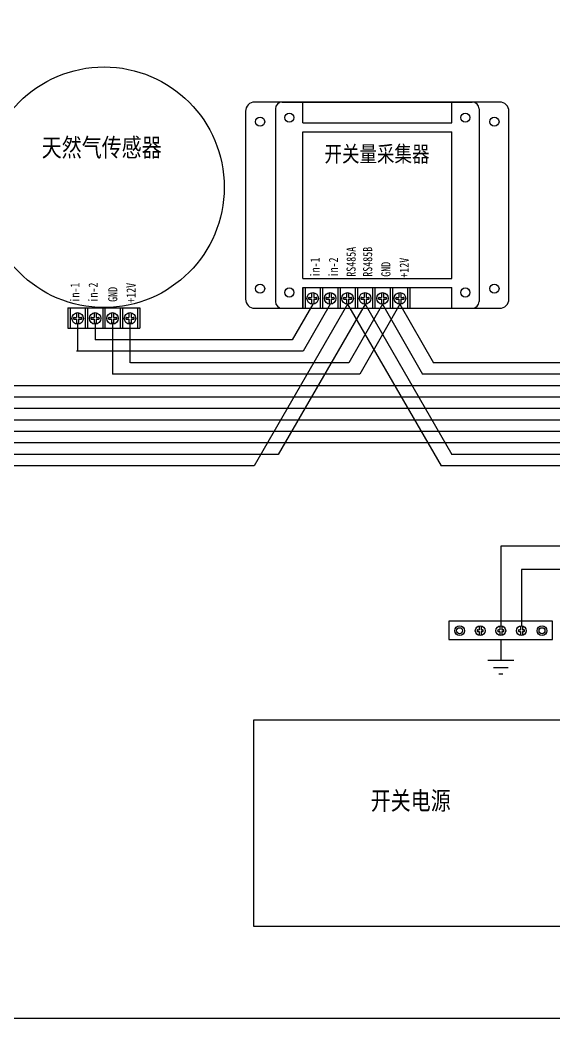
# Model space of a CAD drawing. Extents: x 1266371 to 2543862, y 307832 to 617203.
# Drawn here: x 1270801.6 to 1271034.9, y 308114.1 to 308549.7 of the extents above; entities that cross this region are included whole.
import ezdxf
from ezdxf.enums import TextEntityAlignment as Align

# ---------------------------------------------------------------- set-up
doc = ezdxf.new("R2010")
doc.units = 0
doc.header["$LTSCALE"] = 1000
doc.header["$MEASUREMENT"] = 0
doc.layers.get('0').update_dxf_attribs({"linetype": 'CONTINUOUS'})
doc.styles.add('-宋体', font='', dxfattribs={"width": 0.8})
doc.styles.get('-宋体').set_extended_font_data('SimSun')

msp = doc.modelspace()

# ---------------------------------------------------------------- linework, layer by layer
for p, q in [((1270916.17, 308513.84), (1270999.17, 308513.84)), ((1270925.17, 308504.84), (1270925.17, 308513.83)), ((1270990.17, 308504.84), (1270990.17, 308513.84)), ((1270913.17, 308510.84), (1270913.17, 308458.36)), ((1271002.17, 308510.84), (1271002.17, 308451.83)), ((1270925.17, 308504.84), (1270990.17, 308504.84)), ((1270925.17, 308436.84), (1270925.17, 308500.84)), ((1270925.17, 308500.84), (1270990.17, 308500.84)), ((1270990.17, 308436.84), (1270990.17, 308500.84)), ((1270913.17, 308485.86), (1270913.17, 308426.84)), ((1271002.17, 308485.44), (1271002.17, 308426.84)), ((1270925.17, 308436.84), (1270990.17, 308436.84)), ((1270925.17, 308423.83), (1270925.17, 308432.84)), ((1270925.17, 308432.84), (1270990.17, 308432.84)), ((1270925.17, 308432.84), (1270971.89, 308432.84)), ((1270925.17, 308432.84), (1270925.17, 308423.84)), ((1270925.17, 308432.84), (1270971.89, 308432.84)), ((1270925.17, 308432.84), (1270925.17, 308423.84)), ((1270926.17, 308432.84), (1270926.17, 308423.84)), ((1270926.17, 308432.84), (1270926.17, 308423.84)), ((1270929.03, 308430.63), (1270929.03, 308428.55)), ((1270929.03, 308430.63), (1270929.03, 308428.55)), ((1270929.93, 308430.63), (1270929.93, 308428.55)), ((1270929.93, 308430.63), (1270929.93, 308428.55)), ((1270932.79, 308432.84), (1270932.79, 308423.84)), ((1270932.79, 308432.84), (1270932.79, 308423.84)), ((1270933.79, 308432.84), (1270933.79, 308423.84)), ((1270933.79, 308432.84), (1270933.79, 308423.84)), ((1270936.65, 308430.63), (1270936.65, 308428.55)), ((1270936.65, 308430.63), (1270936.65, 308428.55)), ((1270937.55, 308430.63), (1270937.55, 308428.55)), ((1270937.55, 308430.63), (1270937.55, 308428.55)), ((1270940.41, 308432.84), (1270940.41, 308423.84)), ((1270940.41, 308432.84), (1270940.41, 308423.84)), ((1270941.41, 308432.84), (1270941.41, 308423.84)), ((1270941.41, 308432.84), (1270941.41, 308423.84)), ((1270944.27, 308430.63), (1270944.27, 308428.55)), ((1270944.27, 308430.63), (1270944.27, 308428.55)), ((1270945.17, 308430.63), (1270945.17, 308428.55)), ((1270945.17, 308430.63), (1270945.17, 308428.55)), ((1270948.03, 308432.84), (1270948.03, 308423.84)), ((1270948.03, 308432.84), (1270948.03, 308423.84)), ((1270949.03, 308432.84), (1270949.03, 308423.84)), ((1270949.03, 308432.84), (1270949.03, 308423.84)), ((1270951.89, 308430.63), (1270951.89, 308428.55)), ((1270951.89, 308430.63), (1270951.89, 308428.55)), ((1270952.79, 308430.63), (1270952.79, 308428.55)), ((1270952.79, 308430.63), (1270952.79, 308428.55)), ((1270955.65, 308432.84), (1270955.65, 308423.84)), ((1270955.65, 308432.84), (1270955.65, 308423.84)), ((1270956.65, 308432.84), (1270956.65, 308423.84)), ((1270956.65, 308432.84), (1270956.65, 308423.84)), ((1270959.51, 308430.63), (1270959.51, 308428.55)), ((1270959.51, 308430.63), (1270959.51, 308428.55)), ((1270960.41, 308430.63), (1270960.41, 308428.55)), ((1270960.41, 308430.63), (1270960.41, 308428.55)), ((1270963.27, 308432.84), (1270963.27, 308423.84)), ((1270963.27, 308432.84), (1270963.27, 308423.84)), ((1270964.27, 308432.84), (1270964.27, 308423.84)), ((1270964.27, 308432.84), (1270964.27, 308423.84)), ((1270967.13, 308430.63), (1270967.13, 308428.55)), ((1270967.13, 308430.63), (1270967.13, 308428.55)), ((1270968.03, 308430.63), (1270968.03, 308428.55)), ((1270968.03, 308430.63), (1270968.03, 308428.55)), ((1270970.89, 308432.84), (1270970.89, 308423.84)), ((1270970.89, 308432.84), (1270970.89, 308423.84)), ((1270971.89, 308432.84), (1270971.89, 308423.84)), ((1270971.89, 308432.84), (1270971.89, 308423.84)), ((1270990.17, 308423.83), (1270990.17, 308432.84)), ((1270928.01, 308428.55), (1270929.03, 308428.55)), ((1270928.01, 308428.55), (1270929.03, 308428.55)), ((1270928.01, 308427.78), (1270929.03, 308427.78)), ((1270928.01, 308427.78), (1270929.03, 308427.78)), ((1270929.03, 308427.78), (1270929.03, 308425.68)), ((1270929.03, 308427.78), (1270929.03, 308425.68)), ((1270929.93, 308428.55), (1270930.94, 308428.55)), ((1270929.93, 308428.55), (1270930.94, 308428.55)), ((1270929.93, 308427.78), (1270929.93, 308425.68)), ((1270929.93, 308427.78), (1270930.96, 308427.78)), ((1270929.93, 308427.78), (1270929.93, 308425.68)), ((1270929.93, 308427.78), (1270930.96, 308427.78)), ((1270935.63, 308428.55), (1270936.65, 308428.55)), ((1270935.63, 308428.55), (1270936.65, 308428.55)), ((1270935.63, 308427.78), (1270936.65, 308427.78)), ((1270935.63, 308427.78), (1270936.65, 308427.78)), ((1270936.65, 308427.78), (1270936.65, 308425.68)), ((1270936.65, 308427.78), (1270936.65, 308425.68)), ((1270937.55, 308428.55), (1270938.56, 308428.55)), ((1270937.55, 308428.55), (1270938.56, 308428.55)), ((1270937.55, 308427.78), (1270937.55, 308425.68)), ((1270937.55, 308427.78), (1270938.58, 308427.78)), ((1270937.55, 308427.78), (1270937.55, 308425.68)), ((1270937.55, 308427.78), (1270938.58, 308427.78)), ((1270943.25, 308428.55), (1270944.27, 308428.55)), ((1270943.25, 308428.55), (1270944.27, 308428.55)), ((1270943.25, 308427.78), (1270944.27, 308427.78)), ((1270943.25, 308427.78), (1270944.27, 308427.78)), ((1270944.27, 308427.78), (1270944.27, 308425.68)), ((1270944.27, 308427.78), (1270944.27, 308425.68)), ((1270945.17, 308428.55), (1270946.18, 308428.55)), ((1270945.17, 308428.55), (1270946.18, 308428.55)), ((1270945.17, 308427.78), (1270945.17, 308425.68)), ((1270945.17, 308427.78), (1270946.2, 308427.78)), ((1270945.17, 308427.78), (1270945.17, 308425.68)), ((1270945.17, 308427.78), (1270946.2, 308427.78)), ((1270950.87, 308428.55), (1270951.89, 308428.55)), ((1270950.87, 308428.55), (1270951.89, 308428.55)), ((1270950.87, 308427.78), (1270951.89, 308427.78)), ((1270950.87, 308427.78), (1270951.89, 308427.78)), ((1270951.89, 308427.78), (1270951.89, 308425.68)), ((1270951.89, 308427.78), (1270951.89, 308425.68)), ((1270952.79, 308428.55), (1270953.8, 308428.55)), ((1270952.79, 308428.55), (1270953.8, 308428.55)), ((1270952.79, 308427.78), (1270952.79, 308425.68)), ((1270952.79, 308427.78), (1270953.82, 308427.78)), ((1270952.79, 308427.78), (1270952.79, 308425.68)), ((1270952.79, 308427.78), (1270953.82, 308427.78)), ((1270958.49, 308428.55), (1270959.51, 308428.55)), ((1270958.49, 308428.55), (1270959.51, 308428.55)), ((1270958.49, 308427.78), (1270959.51, 308427.78)), ((1270958.49, 308427.78), (1270959.51, 308427.78)), ((1270959.51, 308427.78), (1270959.51, 308425.68)), ((1270959.51, 308427.78), (1270959.51, 308425.68)), ((1270960.41, 308428.55), (1270961.42, 308428.55)), ((1270960.41, 308428.55), (1270961.42, 308428.55)), ((1270960.41, 308427.78), (1270960.41, 308425.68)), ((1270960.41, 308427.78), (1270961.44, 308427.78)), ((1270960.41, 308427.78), (1270960.41, 308425.68)), ((1270960.41, 308427.78), (1270961.44, 308427.78)), ((1270966.11, 308428.55), (1270967.13, 308428.55)), ((1270966.11, 308428.55), (1270967.13, 308428.55)), ((1270966.11, 308427.78), (1270967.13, 308427.78)), ((1270966.11, 308427.78), (1270967.13, 308427.78)), ((1270967.13, 308427.78), (1270967.13, 308425.68)), ((1270967.13, 308427.78), (1270967.13, 308425.68)), ((1270968.03, 308428.55), (1270969.04, 308428.55)), ((1270968.03, 308428.55), (1270969.04, 308428.55)), ((1270968.03, 308427.78), (1270968.03, 308425.68)), ((1270968.03, 308427.78), (1270969.06, 308427.78)), ((1270968.03, 308427.78), (1270968.03, 308425.68)), ((1270968.03, 308427.78), (1270969.06, 308427.78)), ((1270822.53, 308424.1), (1270854.01, 308424.1)), ((1270822.53, 308424.1), (1270822.53, 308415.1)), ((1270823.53, 308424.1), (1270823.53, 308415.1)), ((1270826.38, 308421.89), (1270826.38, 308419.81)), ((1270827.28, 308421.89), (1270827.28, 308419.81)), ((1270830.15, 308424.1), (1270830.15, 308415.1)), ((1270831.15, 308424.1), (1270831.15, 308415.1)), ((1270834, 308421.89), (1270834, 308419.81)), ((1270834.9, 308421.89), (1270834.9, 308419.81)), ((1270837.77, 308424.1), (1270837.77, 308415.1)), ((1270838.77, 308424.1), (1270838.77, 308415.1)), ((1270841.62, 308421.89), (1270841.62, 308419.81)), ((1270842.52, 308421.89), (1270842.52, 308419.81)), ((1270845.39, 308424.1), (1270845.39, 308415.1)), ((1270846.39, 308424.1), (1270846.39, 308415.1)), ((1270849.24, 308421.89), (1270849.24, 308419.81)), ((1270850.14, 308421.89), (1270850.14, 308419.81)), ((1270853.01, 308424.1), (1270853.01, 308415.1)), ((1270854.01, 308424.1), (1270854.01, 308415.1)), ((1270916.17, 308423.84), (1270999.17, 308423.84)), ((1270925.17, 308423.84), (1270971.89, 308423.84)), ((1270925.17, 308423.84), (1270971.89, 308423.84)), ((1270825.36, 308419.81), (1270826.38, 308419.81)), ((1270825.36, 308419.04), (1270826.38, 308419.04)), ((1270826.38, 308419.04), (1270826.38, 308416.94)), ((1270827.28, 308419.81), (1270828.29, 308419.81)), ((1270827.28, 308419.04), (1270827.28, 308416.94)), ((1270827.28, 308419.04), (1270828.31, 308419.04)), ((1270832.98, 308419.81), (1270834, 308419.81)), ((1270832.98, 308419.04), (1270834, 308419.04)), ((1270834, 308419.04), (1270834, 308416.94)), ((1270834.9, 308419.81), (1270835.91, 308419.81)), ((1270834.9, 308419.04), (1270834.9, 308416.94)), ((1270834.9, 308419.04), (1270835.93, 308419.04)), ((1270840.6, 308419.81), (1270841.62, 308419.81)), ((1270840.6, 308419.04), (1270841.62, 308419.04)), ((1270841.62, 308419.04), (1270841.62, 308416.94)), ((1270842.52, 308419.81), (1270843.53, 308419.81)), ((1270842.52, 308419.04), (1270842.52, 308416.94)), ((1270842.52, 308419.04), (1270843.55, 308419.04)), ((1270848.22, 308419.81), (1270849.24, 308419.81)), ((1270848.22, 308419.04), (1270849.24, 308419.04)), ((1270849.24, 308419.04), (1270849.24, 308416.94)), ((1270850.14, 308419.81), (1270851.15, 308419.81)), ((1270850.14, 308419.04), (1270850.14, 308416.94)), ((1270850.14, 308419.04), (1270851.17, 308419.04)), ((1270822.53, 308415.1), (1270854.01, 308415.1)), ((1271040.74, 308320.08), (1271011.65, 308320.08)), ((1271011.65, 308320.08), (1271011.65, 308285.28)), ((1271050.15, 308309.86), (1271020.63, 308309.86)), ((1271020.63, 308309.86), (1271020.63, 308285.29)), ((1271001.65, 308283.52), (1271002.17, 308283.52)), ((1271001.65, 308282.74), (1271002.17, 308282.74)), ((1271002.17, 308285.21), (1271002.17, 308283.52)), ((1271002.17, 308282.74), (1271002.17, 308281.04)), ((1271003.06, 308285.21), (1271003.06, 308283.52)), ((1271003.06, 308283.52), (1271003.58, 308283.52)), ((1271003.06, 308282.74), (1271003.06, 308281.03)), ((1271003.06, 308282.74), (1271003.59, 308282.74)), ((1271010.65, 308283.52), (1271011.17, 308283.52)), ((1271010.65, 308282.74), (1271011.17, 308282.74)), ((1271011.17, 308285.21), (1271011.17, 308283.52)), ((1271011.17, 308282.74), (1271011.17, 308281.04)), ((1271012.06, 308285.21), (1271012.06, 308283.52)), ((1271012.06, 308283.52), (1271012.58, 308283.52)), ((1271012.06, 308282.74), (1271012.06, 308281.03)), ((1271012.06, 308282.74), (1271012.59, 308282.74)), ((1271019.65, 308283.52), (1271020.17, 308283.52)), ((1271019.65, 308282.74), (1271020.17, 308282.74)), ((1271020.17, 308285.21), (1271020.17, 308283.52)), ((1271020.17, 308282.74), (1271020.17, 308281.04)), ((1271021.06, 308285.21), (1271021.06, 308283.52)), ((1271021.06, 308283.52), (1271021.58, 308283.52)), ((1271021.06, 308282.74), (1271021.06, 308281.03)), ((1271021.06, 308282.74), (1271021.59, 308282.74)), ((1271011.64, 308279.29), (1271011.64, 308270.07)), ((1271017.35, 308270.07), (1271005.95, 308270.07)), ((1271014.88, 308266.95), (1271008.42, 308266.95)), ((1271012.47, 308264.12), (1271010.7, 308264.12))]:
    msp.add_line(p, q)
at = {"color": 1}
for p, q in [((1270944.73, 308425.64), (1270903.91, 308355.07)), ((1270952.35, 308425.64), (1270914.42, 308360.07)), ((1270929.51, 308425.64), (1270920.58, 308410.05)), ((1270937.11, 308425.64), (1270925.32, 308405.06)), ((1270944.75, 308425.64), (1270985.57, 308355.07)), ((1270959.97, 308425.64), (1270945.33, 308400.05)), ((1270967.59, 308425.64), (1270950.08, 308395.06)), ((1270952.34, 308425.64), (1270990.27, 308360.07)), ((1270959.97, 308425.64), (1270977.46, 308395.07)), ((1270967.59, 308425.64), (1270982.23, 308400.07)), ((1270826.83, 308417.56), (1270826.83, 308405.06)), ((1270834.46, 308417.51), (1270834.46, 308410.06)), ((1270842.09, 308417.63), (1270842.09, 308395.06)), ((1270849.7, 308417.6), (1270849.7, 308400.06)), ((1270920.58, 308410.05), (1270834.46, 308410.06)), ((1270925.32, 308405.06), (1270826.31, 308405.06)), ((1270945.33, 308400.05), (1270849.93, 308400.06)), ((1271353.89, 308400.05), (1270982.23, 308400.07)), ((1270950.08, 308395.06), (1270842.09, 308395.06)), ((1271344.32, 308395.07), (1270977.46, 308395.07)), ((1271334.77, 308390.07), (1270646.03, 308390.07)), ((1271325.35, 308385.07), (1270641.27, 308385.07)), ((1271315.83, 308380.07), (1270383.76, 308380.07)), ((1271306.41, 308375.07), (1270378.9, 308375.07)), ((1271296.76, 308370.07), (1270260.71, 308370.07)), ((1271287.34, 308365.07), (1270256, 308365.07)), ((1270914.42, 308360.07), (1270648.37, 308360.07)), ((1271235.76, 308360.07), (1270990.27, 308360.07)), ((1270903.91, 308355.07), (1270643.63, 308355.07)), ((1271225.27, 308355.07), (1270985.57, 308355.07))]:
    msp.add_line(p, q, dxfattribs=at)
for points in [[(1269956.97, 308114.1), (1271456.97, 308114.1), (1271456.97, 309034.1), (1269956.97, 309034.1)], [(1270988.93, 308279.31), (1271034.19, 308279.31), (1271034.19, 308287.28), (1270988.93, 308287.28)], [(1270903.64, 308154.12), (1271043.64, 308154.12), (1271043.64, 308244.12), (1270903.64, 308244.12)]]:
    msp.add_lwpolyline(points, close=True)
msp.add_lwpolyline([(1270904.17, 308423.83), (1271011.17, 308423.83, 0.414214), (1271015.17, 308427.83), (1271015.17, 308509.83, 0.414214), (1271011.17, 308513.83), (1270904.17, 308513.83, 0.414214), (1270900.17, 308509.83), (1270900.17, 308427.83, 0.414214)], format="xyb", close=True)
for centre, radius in [((1270838.37, 308476.67), 52.5), ((1270919.28, 308507.05), 2), ((1270996.17, 308507.05), 2), ((1270906.52, 308505.27), 2), ((1271008.84, 308505.27), 2), ((1270906.52, 308432.42), 2), ((1271008.84, 308432.42), 2), ((1270919.28, 308430.73), 2), ((1270929.48, 308428.16), 2.51), ((1270929.48, 308428.16), 2.51), ((1270937.1, 308428.16), 2.51), ((1270937.1, 308428.16), 2.51), ((1270944.72, 308428.16), 2.51), ((1270944.72, 308428.16), 2.51), ((1270952.34, 308428.16), 2.51), ((1270952.34, 308428.16), 2.51), ((1270959.96, 308428.16), 2.51), ((1270959.96, 308428.16), 2.51), ((1270967.58, 308428.16), 2.51), ((1270967.58, 308428.16), 2.51), ((1270996.17, 308430.73), 2), ((1270826.84, 308419.42), 2.51), ((1270834.46, 308419.42), 2.51), ((1270842.08, 308419.42), 2.51), ((1270849.7, 308419.42), 2.51), ((1270993.62, 308283.12), 2.13), ((1270993.62, 308283.12), 1.3), ((1271002.62, 308283.12), 2.13), ((1271011.62, 308283.12), 2.13), ((1271020.62, 308283.12), 2.13), ((1271029.62, 308283.12), 2.13), ((1271029.62, 308283.12), 1.3)]:
    msp.add_circle(centre, radius)
for centre, radius, start, end in [((1270916.17, 308510.84), 3, 90, 180), ((1270999.17, 308510.84), 3, 0, 90), ((1270916.17, 308426.84), 3, 180, 270), ((1270928, 308428.17), 0.388, 88.0266, 271.7737), ((1270928, 308428.17), 0.388, 88.0266, 271.7737), ((1270930.96, 308428.17), 0.388, 268.2263, 91.9734), ((1270930.96, 308428.17), 0.388, 268.2263, 91.9734), ((1270935.62, 308428.17), 0.388, 88.0266, 271.7737), ((1270935.62, 308428.17), 0.388, 88.0266, 271.7737), ((1270938.58, 308428.17), 0.388, 268.2263, 91.9734), ((1270938.58, 308428.17), 0.388, 268.2263, 91.9734), ((1270943.24, 308428.17), 0.388, 88.0266, 271.7737), ((1270943.24, 308428.17), 0.388, 88.0266, 271.7737), ((1270946.2, 308428.17), 0.388, 268.2263, 91.9734), ((1270946.2, 308428.17), 0.388, 268.2263, 91.9734), ((1270950.86, 308428.17), 0.388, 88.0266, 271.7737), ((1270950.86, 308428.17), 0.388, 88.0266, 271.7737), ((1270953.82, 308428.17), 0.388, 268.2263, 91.9734), ((1270953.82, 308428.17), 0.388, 268.2263, 91.9734), ((1270958.48, 308428.17), 0.388, 88.0266, 271.7737), ((1270958.48, 308428.17), 0.388, 88.0266, 271.7737), ((1270961.44, 308428.17), 0.388, 268.2263, 91.9734), ((1270961.44, 308428.17), 0.388, 268.2263, 91.9734), ((1270966.1, 308428.17), 0.388, 88.0266, 271.7737), ((1270966.1, 308428.17), 0.388, 88.0266, 271.7737), ((1270969.06, 308428.17), 0.388, 268.2263, 91.9734), ((1270969.06, 308428.17), 0.388, 268.2263, 91.9734), ((1270999.17, 308426.84), 3, 270, 0), ((1270825.35, 308419.43), 0.388, 88.0266, 271.7737), ((1270828.31, 308419.43), 0.388, 268.2263, 91.9734), ((1270832.97, 308419.43), 0.388, 88.0266, 271.7737), ((1270835.93, 308419.43), 0.388, 268.2263, 91.9734), ((1270840.59, 308419.43), 0.388, 88.0266, 271.7737), ((1270843.55, 308419.43), 0.388, 268.2263, 91.9734), ((1270848.21, 308419.43), 0.388, 88.0266, 271.7737), ((1270851.17, 308419.43), 0.388, 268.2263, 91.9734), ((1271001.63, 308283.13), 0.388, 88.0266, 271.7737), ((1271003.59, 308283.13), 0.388, 268.2263, 91.9734), ((1271010.63, 308283.13), 0.388, 88.0266, 271.7737), ((1271012.59, 308283.13), 0.388, 268.2263, 91.9734), ((1271019.63, 308283.13), 0.388, 88.0266, 271.7737), ((1271021.59, 308283.13), 0.388, 268.2263, 91.9734)]:
    msp.add_arc(centre, radius, start, end)

# ---------------------------------------------------------------- texts
at = {"style": '-宋体', "width": 0.8}
for s, height, p in [('天然气传感器', 8, (1270837.34, 308494.2)), ('开关量采集器', 7, (1270957.55, 308491.34)), ('开关电源', 8, (1270972.29, 308209.08))]:
    msp.add_text(s, height=height, dxfattribs=at).set_placement(p, align=Align.MIDDLE)
for s, p in [('RS485A', (1270946.26, 308444.14)), ('RS485B', (1270953.47, 308444.14)), ('in-1', (1270930.4, 308441.66)), ('in-2', (1270938.38, 308441.66)), ('GND', (1270961.44, 308440.86)), ('+12V', (1270969.44, 308441.54)), ('in-1', (1270825.53, 308430.69)), ('in-2', (1270833.5, 308430.69)), ('+12V', (1270850.17, 308430.57)), ('GND', (1270842.17, 308429.9))]:
    msp.add_text(s, height=4, rotation=90, dxfattribs=at).set_placement(p, align=Align.MIDDLE)

doc.saveas('drawing.dxf')
